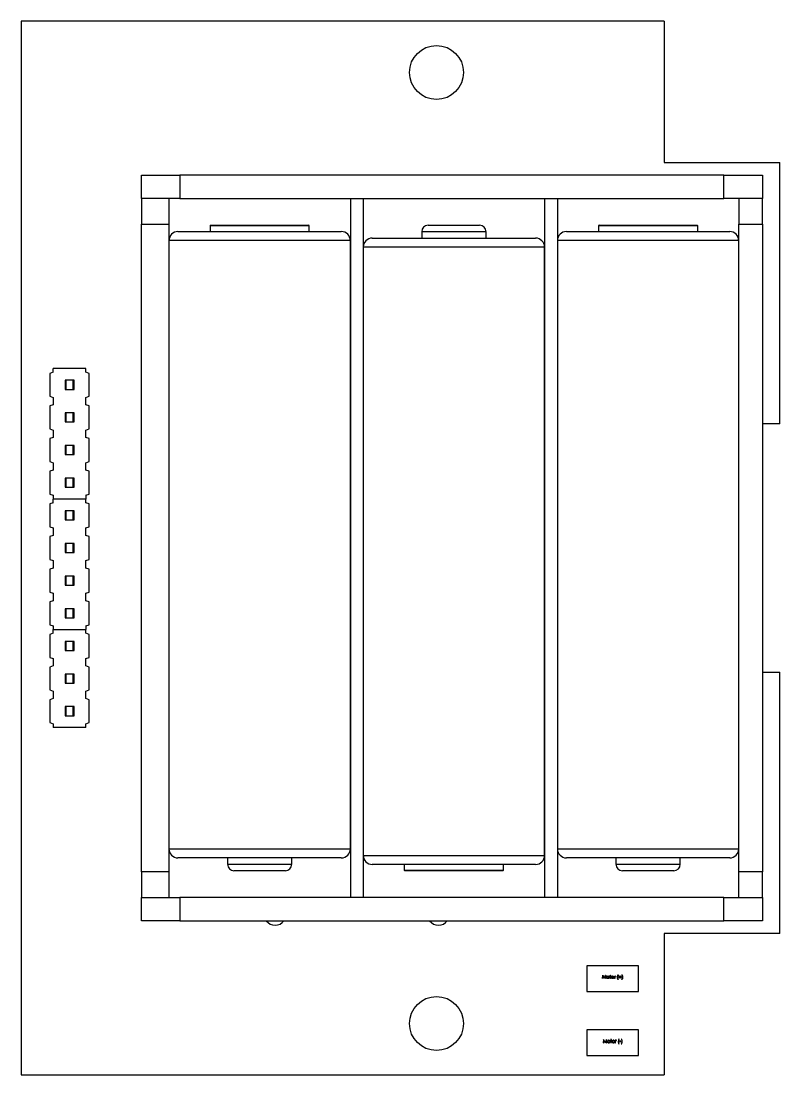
# Model space of a CAD drawing. Header units: millimetres. Extents: x 116 to 323, y 112 to 194.
# Drawn here: x 115.7 to 174.7, y 112.2 to 194.2 of the extents above; entities that cross this region are included whole.
import ezdxf

# ---------------------------------------------------------------- set-up
doc = ezdxf.new("R2010")
doc.units = ezdxf.units.MM

msp = doc.modelspace()

# ---------------------------------------------------------------- linework, layer by layer
at = {"color": 7, "linetype": 'Continuous', "lineweight": 25}
for p, q in [((165.678, 194.181), (115.678, 194.181)), ((115.678, 194.181), (115.678, 112.181)), ((165.678, 194.181), (165.678, 183.181)), ((165.678, 183.181), (174.678, 183.181)), ((174.678, 162.831), (174.678, 183.181)), ((125.028, 180.381), (125.028, 182.181)), ((125.028, 182.181), (128.028, 182.181)), ((128.028, 182.181), (128.028, 180.381)), ((170.328, 182.181), (128.028, 182.181)), ((170.328, 180.381), (170.328, 182.181)), ((170.328, 182.181), (173.328, 182.181)), ((173.328, 182.181), (173.328, 180.381)), ((128.028, 180.381), (125.028, 180.381)), ((125.028, 180.381), (125.028, 178.381)), ((127.178, 180.381), (127.178, 178.381)), ((128.028, 180.381), (170.328, 180.381)), ((141.278, 180.381), (141.278, 125.981)), ((142.278, 180.381), (142.278, 125.981)), ((156.378, 180.381), (156.378, 125.981)), ((157.378, 180.381), (157.378, 125.981)), ((173.328, 180.381), (170.328, 180.381)), ((171.478, 180.381), (171.478, 178.381)), ((173.328, 178.381), (173.328, 180.381)), ((125.028, 127.981), (125.028, 178.381)), ((125.028, 178.381), (127.178, 178.381)), ((127.178, 178.381), (127.178, 127.981)), ((130.368, 178.251), (130.368, 177.801)), ((138.088, 178.251), (130.368, 178.251)), ((130.418, 178.301), (138.038, 178.301)), ((138.088, 177.801), (138.088, 178.251)), ((147.328, 178.301), (147.328, 178.291)), ((147.328, 178.301), (151.328, 178.301)), ((147.328, 178.291), (149.328, 178.291)), ((149.328, 178.291), (151.328, 178.291)), ((151.328, 178.291), (151.328, 178.301)), ((160.568, 178.251), (160.568, 177.801)), ((164.428, 178.251), (160.568, 178.251)), ((160.618, 178.301), (164.428, 178.301)), ((164.428, 178.301), (168.238, 178.301)), ((168.288, 178.251), (164.428, 178.251)), ((168.288, 177.801), (168.288, 178.251)), ((171.478, 127.981), (171.478, 178.381)), ((171.478, 178.381), (173.328, 178.381)), ((173.328, 178.381), (173.328, 127.981)), ((127.878, 177.801), (140.578, 177.801)), ((142.978, 177.291), (149.328, 177.291)), ((146.828, 177.791), (146.828, 177.291)), ((149.328, 177.791), (146.828, 177.791)), ((151.828, 177.791), (149.328, 177.791)), ((149.328, 177.291), (155.678, 177.291)), ((151.828, 177.291), (151.828, 177.791)), ((158.078, 177.801), (164.428, 177.801)), ((164.428, 177.801), (170.778, 177.801)), ((141.278, 177.101), (127.178, 177.101)), ((141.278, 129.771), (141.278, 177.101)), ((142.278, 176.591), (142.278, 129.261)), ((149.328, 176.591), (142.278, 176.591)), ((156.378, 176.591), (149.328, 176.591)), ((156.378, 129.261), (156.378, 176.591)), ((157.378, 177.101), (157.378, 129.771)), ((164.428, 177.101), (157.378, 177.101)), ((171.478, 177.101), (164.428, 177.101)), ((118.178, 166.862), (117.924, 166.77)), ((117.924, 166.77), (117.924, 164.992)), ((118.178, 166.862), (118.178, 167.151)), ((120.718, 167.151), (118.178, 167.151)), ((120.718, 166.862), (120.718, 167.151)), ((120.972, 166.77), (120.718, 166.862)), ((120.972, 164.992), (120.972, 166.77)), ((119.804, 166.236), (119.093, 166.236)), ((119.093, 166.236), (119.093, 165.525)), ((119.194, 165.525), (119.194, 166.236)), ((119.702, 166.236), (119.702, 165.525)), ((119.804, 165.525), (119.804, 166.236)), ((117.924, 164.992), (118.178, 164.899)), ((118.178, 164.899), (118.178, 164.322)), ((119.093, 165.525), (119.804, 165.525)), ((120.718, 164.899), (120.972, 164.992)), ((120.718, 164.322), (120.718, 164.899)), ((118.178, 164.322), (117.924, 164.23)), ((117.924, 164.23), (117.924, 162.452)), ((120.972, 164.23), (120.718, 164.322)), ((120.972, 162.452), (120.972, 164.23)), ((119.804, 163.696), (119.093, 163.696)), ((119.093, 163.696), (119.093, 162.985)), ((119.194, 162.985), (119.194, 163.696)), ((119.702, 163.696), (119.702, 162.985)), ((119.804, 162.985), (119.804, 163.696)), ((117.924, 162.452), (118.178, 162.359)), ((119.093, 162.985), (119.804, 162.985)), ((120.718, 162.359), (120.972, 162.452)), ((174.678, 162.831), (173.328, 162.831)), ((118.178, 161.782), (117.924, 161.69)), ((117.924, 161.69), (117.924, 159.912)), ((118.178, 162.359), (118.178, 161.782)), ((120.718, 161.782), (120.718, 162.359)), ((120.972, 161.69), (120.718, 161.782)), ((120.972, 159.912), (120.972, 161.69)), ((119.804, 161.156), (119.093, 161.156)), ((119.093, 161.156), (119.093, 160.445)), ((119.194, 160.445), (119.194, 161.156)), ((119.702, 161.156), (119.702, 160.445)), ((119.804, 160.445), (119.804, 161.156)), ((117.924, 159.912), (118.178, 159.819)), ((119.093, 160.445), (119.804, 160.445)), ((120.718, 159.819), (120.972, 159.912)), ((118.178, 159.242), (117.924, 159.15)), ((117.924, 159.15), (117.924, 157.372)), ((118.178, 159.819), (118.178, 159.242)), ((120.718, 159.242), (120.718, 159.819)), ((120.972, 159.15), (120.718, 159.242)), ((120.972, 157.372), (120.972, 159.15)), ((119.804, 158.616), (119.093, 158.616)), ((119.093, 158.616), (119.093, 157.905)), ((119.194, 157.905), (119.194, 158.616)), ((119.702, 158.616), (119.702, 157.905)), ((119.804, 157.905), (119.804, 158.616)), ((119.093, 157.905), (119.804, 157.905)), ((117.924, 157.372), (118.178, 157.279)), ((118.178, 156.702), (117.924, 156.61)), ((118.178, 157.279), (118.178, 156.991)), ((120.718, 156.991), (118.178, 156.991)), ((118.178, 156.702), (118.178, 156.991)), ((120.718, 157.279), (120.972, 157.372)), ((120.718, 157.279), (120.718, 156.991)), ((120.718, 156.702), (120.718, 156.991)), ((120.972, 156.61), (120.718, 156.702)), ((117.924, 156.61), (117.924, 154.832)), ((119.804, 156.076), (119.093, 156.076)), ((119.093, 156.076), (119.093, 155.365)), ((119.194, 155.365), (119.194, 156.076)), ((119.702, 156.076), (119.702, 155.365)), ((119.804, 155.365), (119.804, 156.076)), ((120.972, 154.832), (120.972, 156.61)), ((119.093, 155.365), (119.804, 155.365)), ((117.924, 154.832), (118.178, 154.739)), ((118.178, 154.162), (117.924, 154.07)), ((118.178, 154.739), (118.178, 154.162)), ((120.718, 154.739), (120.972, 154.832)), ((120.718, 154.162), (120.718, 154.739)), ((120.972, 154.07), (120.718, 154.162)), ((117.924, 154.07), (117.924, 152.292)), ((119.804, 153.536), (119.093, 153.536)), ((119.093, 153.536), (119.093, 152.825)), ((119.194, 152.825), (119.194, 153.536)), ((119.702, 153.536), (119.702, 152.825)), ((119.804, 152.825), (119.804, 153.536)), ((120.972, 152.292), (120.972, 154.07)), ((119.093, 152.825), (119.804, 152.825)), ((117.924, 152.292), (118.178, 152.199)), ((118.178, 152.199), (118.178, 151.622)), ((120.718, 152.199), (120.972, 152.292)), ((120.718, 151.622), (120.718, 152.199)), ((118.178, 151.622), (117.924, 151.53)), ((117.924, 151.53), (117.924, 149.752)), ((119.804, 150.996), (119.093, 150.996)), ((119.093, 150.996), (119.093, 150.285)), ((119.194, 150.285), (119.194, 150.996)), ((119.702, 150.996), (119.702, 150.285)), ((119.804, 150.285), (119.804, 150.996)), ((120.972, 151.53), (120.718, 151.622)), ((120.972, 149.752), (120.972, 151.53)), ((119.093, 150.285), (119.804, 150.285)), ((117.924, 149.752), (118.178, 149.659)), ((118.178, 149.659), (118.178, 149.082)), ((120.718, 149.659), (120.972, 149.752)), ((120.718, 149.082), (120.718, 149.659)), ((118.178, 149.082), (117.924, 148.99)), ((117.924, 148.99), (117.924, 147.212)), ((119.804, 148.456), (119.093, 148.456)), ((119.093, 148.456), (119.093, 147.745)), ((119.194, 147.745), (119.194, 148.456)), ((119.702, 148.456), (119.702, 147.745)), ((119.804, 147.745), (119.804, 148.456)), ((120.972, 148.99), (120.718, 149.082)), ((120.972, 147.212), (120.972, 148.99)), ((119.093, 147.745), (119.804, 147.745)), ((117.924, 147.212), (118.178, 147.119)), ((118.178, 147.119), (118.178, 146.831)), ((118.178, 146.831), (120.718, 146.831)), ((118.178, 146.542), (118.178, 146.831)), ((120.718, 147.119), (120.972, 147.212)), ((120.718, 147.119), (120.718, 146.831)), ((120.718, 146.542), (120.718, 146.831)), ((118.178, 146.542), (117.924, 146.45)), ((117.924, 146.45), (117.924, 144.672)), ((120.972, 146.45), (120.718, 146.542)), ((120.972, 144.672), (120.972, 146.45)), ((119.804, 145.916), (119.093, 145.916)), ((119.093, 145.916), (119.093, 145.205)), ((119.093, 145.205), (119.804, 145.205)), ((119.194, 145.205), (119.194, 145.916)), ((119.702, 145.916), (119.702, 145.205)), ((119.804, 145.205), (119.804, 145.916)), ((117.924, 144.672), (118.178, 144.579)), ((118.178, 144.579), (118.178, 144.002)), ((120.718, 144.579), (120.972, 144.672)), ((120.718, 144.002), (120.718, 144.579)), ((118.178, 144.002), (117.924, 143.91)), ((117.924, 143.91), (117.924, 142.132)), ((120.972, 143.91), (120.718, 144.002)), ((120.972, 142.132), (120.972, 143.91)), ((173.328, 143.531), (174.678, 143.531)), ((174.678, 123.181), (174.678, 143.531)), ((119.804, 143.376), (119.093, 143.376)), ((119.093, 143.376), (119.093, 142.665)), ((119.194, 142.665), (119.194, 143.376)), ((119.702, 143.376), (119.702, 142.665)), ((119.804, 142.665), (119.804, 143.376)), ((117.924, 142.132), (118.178, 142.039)), ((118.178, 142.039), (118.178, 141.462)), ((119.093, 142.665), (119.804, 142.665)), ((120.718, 142.039), (120.972, 142.132)), ((120.718, 141.462), (120.718, 142.039)), ((118.178, 141.462), (117.924, 141.37)), ((117.924, 141.37), (117.924, 139.592)), ((120.972, 141.37), (120.718, 141.462)), ((120.972, 139.592), (120.972, 141.37)), ((119.804, 140.836), (119.093, 140.836)), ((119.093, 140.836), (119.093, 140.125)), ((119.194, 140.125), (119.194, 140.836)), ((119.702, 140.836), (119.702, 140.125)), ((119.804, 140.125), (119.804, 140.836)), ((117.924, 139.592), (118.178, 139.499)), ((118.178, 139.499), (118.178, 139.211)), ((119.093, 140.125), (119.804, 140.125)), ((120.718, 139.499), (120.972, 139.592)), ((120.718, 139.211), (120.718, 139.499)), ((120.718, 139.211), (118.178, 139.211)), ((127.178, 129.771), (133.78, 129.771)), ((133.78, 129.771), (141.278, 129.771)), ((157.378, 129.771), (171.478, 129.771)), ((133.824, 129.071), (127.878, 129.071)), ((131.728, 129.071), (131.728, 128.571)), ((140.578, 129.071), (133.824, 129.071)), ((136.728, 128.571), (136.728, 129.071)), ((142.278, 129.261), (156.378, 129.261)), ((170.778, 129.071), (158.078, 129.071)), ((161.928, 129.071), (161.928, 128.571)), ((166.928, 128.571), (166.928, 129.071)), ((127.178, 127.981), (125.028, 127.981)), ((125.028, 127.981), (125.028, 125.981)), ((127.178, 127.981), (127.178, 125.981)), ((131.728, 128.571), (134.069, 128.571)), ((132.228, 128.071), (132.228, 128.061)), ((134.101, 128.071), (132.228, 128.071)), ((136.228, 128.061), (132.228, 128.061)), ((134.069, 128.571), (136.728, 128.571)), ((136.228, 128.071), (134.101, 128.071)), ((136.228, 128.061), (136.228, 128.071)), ((155.678, 128.561), (142.978, 128.561)), ((145.468, 128.561), (145.468, 128.111)), ((145.468, 128.111), (153.188, 128.111)), ((153.138, 128.061), (145.518, 128.061)), ((153.188, 128.111), (153.188, 128.561)), ((161.928, 128.571), (166.928, 128.571)), ((162.428, 128.071), (162.428, 128.061)), ((166.428, 128.071), (162.428, 128.071)), ((166.428, 128.061), (162.428, 128.061)), ((166.428, 128.061), (166.428, 128.071)), ((173.328, 127.981), (171.478, 127.981)), ((171.478, 125.981), (171.478, 127.981)), ((173.328, 125.981), (173.328, 127.981)), ((125.028, 124.181), (125.028, 125.981)), ((125.028, 125.981), (128.028, 125.981)), ((128.028, 125.981), (128.028, 124.181)), ((170.328, 125.981), (128.028, 125.981)), ((170.328, 124.181), (170.328, 125.981)), ((170.328, 125.981), (173.328, 125.981)), ((173.328, 125.981), (173.328, 124.181)), ((128.028, 124.181), (125.028, 124.181)), ((128.028, 124.181), (170.328, 124.181)), ((173.328, 124.181), (170.328, 124.181)), ((174.678, 123.181), (165.678, 123.181)), ((165.678, 123.181), (165.678, 112.181)), ((159.678, 120.681), (159.678, 118.681)), ((163.678, 120.681), (159.678, 120.681)), ((163.678, 118.681), (163.678, 120.681)), ((160.873, 119.681), (160.908, 119.945)), ((160.922, 119.872), (160.897, 119.681)), ((160.908, 119.945), (160.911, 119.945)), ((160.911, 119.945), (161.02, 119.728)), ((161.018, 119.681), (160.922, 119.872)), ((161.02, 119.728), (161.129, 119.945)), ((161.119, 119.871), (161.023, 119.681)), ((161.144, 119.681), (161.119, 119.871)), ((161.129, 119.945), (161.133, 119.945)), ((161.133, 119.945), (161.168, 119.681)), ((161.446, 119.85), (161.446, 119.874)), ((161.446, 119.874), (161.48, 119.874)), ((161.48, 119.85), (161.446, 119.85)), ((161.48, 119.874), (161.48, 119.952)), ((161.48, 119.952), (161.504, 119.952)), ((161.48, 119.681), (161.48, 119.85)), ((161.504, 119.952), (161.504, 119.874)), ((161.504, 119.874), (161.538, 119.874)), ((161.538, 119.85), (161.504, 119.85)), ((161.504, 119.85), (161.504, 119.681)), ((161.538, 119.874), (161.538, 119.85)), ((161.816, 119.874), (161.84, 119.874)), ((161.816, 119.681), (161.816, 119.874)), ((161.84, 119.874), (161.84, 119.846)), ((161.84, 119.746), (161.84, 119.681)), ((161.907, 119.871), (161.894, 119.85)), ((162.084, 119.956), (162.114, 119.956)), ((162.165, 119.823), (162.243, 119.823)), ((162.165, 119.8), (162.165, 119.823)), ((162.243, 119.8), (162.165, 119.8)), ((162.243, 119.823), (162.243, 119.901)), ((162.243, 119.901), (162.267, 119.901)), ((162.243, 119.722), (162.243, 119.8)), ((162.267, 119.722), (162.243, 119.722)), ((162.267, 119.901), (162.267, 119.823)), ((162.267, 119.823), (162.345, 119.823)), ((162.345, 119.8), (162.267, 119.8)), ((162.267, 119.8), (162.267, 119.722)), ((162.345, 119.823), (162.345, 119.8)), ((162.392, 119.956), (162.416, 119.956)), ((160.897, 119.681), (160.873, 119.681)), ((161.023, 119.681), (161.018, 119.681)), ((161.168, 119.681), (161.144, 119.681)), ((161.504, 119.681), (161.48, 119.681)), ((161.84, 119.681), (161.816, 119.681)), ((162.108, 119.606), (162.084, 119.606)), ((162.416, 119.606), (162.386, 119.606)), ((159.678, 118.681), (163.678, 118.681)), ((163.678, 115.681), (159.678, 115.681)), ((159.678, 115.681), (159.678, 113.681)), ((163.678, 113.681), (163.678, 115.681)), ((160.969, 114.945), (160.934, 114.681)), ((160.958, 114.681), (160.983, 114.872)), ((160.972, 114.945), (160.969, 114.945)), ((161.081, 114.728), (160.972, 114.945)), ((160.983, 114.872), (161.079, 114.681)), ((161.19, 114.945), (161.081, 114.728)), ((161.084, 114.681), (161.18, 114.871)), ((161.18, 114.871), (161.205, 114.681)), ((161.194, 114.945), (161.19, 114.945)), ((161.229, 114.681), (161.194, 114.945)), ((161.541, 114.874), (161.507, 114.874)), ((161.507, 114.874), (161.507, 114.85)), ((161.507, 114.85), (161.541, 114.85)), ((161.565, 114.952), (161.541, 114.952)), ((161.541, 114.952), (161.541, 114.874)), ((161.541, 114.85), (161.541, 114.681)), ((161.565, 114.874), (161.565, 114.952)), ((161.599, 114.874), (161.565, 114.874)), ((161.565, 114.681), (161.565, 114.85)), ((161.565, 114.85), (161.599, 114.85)), ((161.599, 114.85), (161.599, 114.874)), ((161.901, 114.874), (161.877, 114.874)), ((161.877, 114.874), (161.877, 114.681)), ((161.901, 114.846), (161.901, 114.874)), ((161.955, 114.85), (161.968, 114.871)), ((162.175, 114.956), (162.145, 114.956)), ((162.379, 114.956), (162.355, 114.956)), ((160.934, 114.681), (160.958, 114.681)), ((161.079, 114.681), (161.084, 114.681)), ((161.205, 114.681), (161.229, 114.681)), ((161.541, 114.681), (161.565, 114.681)), ((161.877, 114.681), (161.901, 114.681)), ((161.901, 114.681), (161.901, 114.746)), ((162.145, 114.606), (162.169, 114.606)), ((162.318, 114.796), (162.216, 114.796)), ((162.216, 114.796), (162.216, 114.769)), ((162.216, 114.769), (162.318, 114.769)), ((162.318, 114.769), (162.318, 114.796)), ((162.348, 114.606), (162.379, 114.606)), ((159.678, 113.681), (163.678, 113.681)), ((115.678, 112.181), (165.678, 112.181))]:
    msp.add_line(p, q, dxfattribs=at)
for centre in [(147.978, 190.181), (147.978, 116.181)]:
    msp.add_circle(centre, 2.1, dxfattribs=at)
for centre, radius, start, end in [((130.418, 178.251), 0.05, 90, 180), ((138.038, 178.251), 0.05, 0, 90), ((147.328, 177.791), 0.5, 90, 180), ((151.328, 177.791), 0.5, 0, 90), ((160.618, 178.251), 0.05, 90, 180), ((168.238, 178.251), 0.05, 0, 90), ((127.878, 177.101), 0.7, 90, 180), ((140.578, 177.101), 0.7, 0, 90), ((142.978, 176.591), 0.7, 90, 180), ((155.678, 176.591), 0.7, 0, 90), ((158.078, 177.101), 0.7, 90, 180), ((170.778, 177.101), 0.7, 0, 90), ((127.878, 129.771), 0.7, 180, 270), ((140.578, 129.771), 0.7, 270, 0), ((158.078, 129.771), 0.7, 180, 270), ((170.778, 129.771), 0.7, 270, 0), ((142.978, 129.261), 0.7, 180, 270), ((155.678, 129.261), 0.7, 270, 0), ((132.228, 128.571), 0.5, 180, 270), ((136.228, 128.571), 0.5, 270, 0), ((145.518, 128.111), 0.05, 180, 270), ((153.138, 128.111), 0.05, 270, 0), ((162.428, 128.571), 0.5, 180, 270), ((166.428, 128.571), 0.5, 270, 0), ((135.428, 124.681), 0.85, 216.03188, 323.96812), ((148.128, 124.681), 0.85, 216.03188, 323.96812)]:
    msp.add_arc(centre, radius, start, end, dxfattribs=at)
for points, knots in [([(161.209, 119.777), (161.21, 119.791), (161.213, 119.817), (161.228, 119.837), (161.235, 119.846)], [0, 0, 0, 0, 0.559297, 1, 1, 1, 1]), ([(161.309, 119.677), (161.294, 119.679), (161.264, 119.682), (161.232, 119.709), (161.212, 119.742), (161.21, 119.765), (161.209, 119.777)], [0, 0, 0, 0, 0.279776, 0.559179, 0.779592, 1, 1, 1, 1]), ([(161.309, 119.854), (161.297, 119.852), (161.275, 119.85), (161.25, 119.829), (161.235, 119.803), (161.233, 119.786), (161.232, 119.777)], [0, 0, 0, 0, 0.279489, 0.559266, 0.779563, 1, 1, 1, 1]), ([(161.232, 119.777), (161.234, 119.766), (161.237, 119.743), (161.257, 119.718), (161.282, 119.704), (161.3, 119.702), (161.309, 119.701)], [0, 0, 0, 0, 0.279618, 0.559167, 0.779512, 1, 1, 1, 1]), ([(161.235, 119.846), (161.247, 119.856), (161.268, 119.874), (161.296, 119.877), (161.309, 119.878)], [0, 0, 0, 0, 0.5588803, 1, 1, 1, 1]), ([(161.309, 119.878), (161.325, 119.876), (161.353, 119.873), (161.373, 119.854), (161.382, 119.846)], [0, 0, 0, 0, 0.559182, 1, 1, 1, 1]), ([(161.385, 119.777), (161.384, 119.788), (161.381, 119.811), (161.36, 119.836), (161.335, 119.851), (161.318, 119.853), (161.309, 119.854)], [0, 0, 0, 0, 0.279589, 0.559385, 0.779646, 1, 1, 1, 1]), ([(161.309, 119.701), (161.32, 119.702), (161.342, 119.705), (161.368, 119.725), (161.382, 119.75), (161.384, 119.768), (161.385, 119.777)], [0, 0, 0, 0, 0.279745, 0.559113, 0.779606, 1, 1, 1, 1]), ([(161.409, 119.777), (161.407, 119.762), (161.403, 119.733), (161.377, 119.7), (161.344, 119.68), (161.32, 119.678), (161.309, 119.677)], [0, 0, 0, 0, 0.279521, 0.559381, 0.779507, 1, 1, 1, 1]), ([(161.382, 119.846), (161.391, 119.834), (161.406, 119.814), (161.408, 119.788), (161.409, 119.777)], [0, 0, 0, 0, 0.559216, 1, 1, 1, 1]), ([(161.575, 119.777), (161.576, 119.791), (161.579, 119.817), (161.595, 119.837), (161.601, 119.846)], [0, 0, 0, 0, 0.559297, 1, 1, 1, 1]), ([(161.675, 119.677), (161.66, 119.679), (161.631, 119.682), (161.598, 119.709), (161.578, 119.742), (161.576, 119.765), (161.575, 119.777)], [0, 0, 0, 0, 0.279776, 0.559179, 0.779592, 1, 1, 1, 1]), ([(161.675, 119.854), (161.664, 119.852), (161.641, 119.85), (161.616, 119.829), (161.601, 119.803), (161.6, 119.786), (161.599, 119.777)], [0, 0, 0, 0, 0.279489, 0.559266, 0.779563, 1, 1, 1, 1]), ([(161.599, 119.777), (161.6, 119.766), (161.603, 119.743), (161.623, 119.718), (161.649, 119.704), (161.666, 119.702), (161.675, 119.701)], [0, 0, 0, 0, 0.279618, 0.559167, 0.779512, 1, 1, 1, 1]), ([(161.601, 119.846), (161.613, 119.856), (161.635, 119.874), (161.663, 119.877), (161.675, 119.878)], [0, 0, 0, 0, 0.55888, 1, 1, 1, 1]), ([(161.675, 119.878), (161.691, 119.876), (161.719, 119.873), (161.74, 119.854), (161.749, 119.846)], [0, 0, 0, 0, 0.559182, 1, 1, 1, 1]), ([(161.751, 119.777), (161.75, 119.788), (161.747, 119.811), (161.727, 119.836), (161.702, 119.851), (161.684, 119.853), (161.675, 119.854)], [0, 0, 0, 0, 0.279589, 0.559385, 0.779646, 1, 1, 1, 1]), ([(161.675, 119.701), (161.686, 119.702), (161.709, 119.705), (161.734, 119.725), (161.749, 119.75), (161.751, 119.768), (161.751, 119.777)], [0, 0, 0, 0, 0.279745, 0.559113, 0.779606, 1, 1, 1, 1]), ([(161.775, 119.777), (161.773, 119.762), (161.77, 119.733), (161.743, 119.7), (161.71, 119.68), (161.687, 119.678), (161.675, 119.677)], [0, 0, 0, 0, 0.279521, 0.559381, 0.779507, 1, 1, 1, 1]), ([(161.749, 119.846), (161.757, 119.834), (161.772, 119.814), (161.774, 119.788), (161.775, 119.777)], [0, 0, 0, 0, 0.559216, 1, 1, 1, 1]), ([(161.84, 119.846), (161.846, 119.855), (161.855, 119.868), (161.874, 119.876), (161.882, 119.877), (161.887, 119.878)], [0, 0, 0, 0, 0.558841, 0.779474, 1, 1, 1, 1]), ([(161.844, 119.812), (161.842, 119.8), (161.839, 119.778), (161.84, 119.756), (161.84, 119.746)], [0, 0, 0, 0, 0.559637, 1, 1, 1, 1]), ([(161.882, 119.854), (161.877, 119.853), (161.865, 119.85), (161.851, 119.835), (161.847, 119.821), (161.844, 119.812)], [0, 0, 0, 0, 0.278435, 0.558783, 1, 1, 1, 1]), ([(161.894, 119.85), (161.892, 119.851), (161.888, 119.853), (161.884, 119.854), (161.882, 119.854)], [0, 0, 0, 0, 0.560396, 1, 1, 1, 1]), ([(161.887, 119.878), (161.891, 119.877), (161.898, 119.876), (161.905, 119.873), (161.907, 119.871)], [0, 0, 0, 0, 0.559243, 1, 1, 1, 1]), ([(162.053, 119.77), (162.055, 119.806), (162.057, 119.869), (162.076, 119.929), (162.084, 119.956)], [0, 0, 0, 0, 0.55999, 1, 1, 1, 1]), ([(162.084, 119.606), (162.077, 119.624), (162.066, 119.654), (162.058, 119.697), (162.054, 119.733), (162.054, 119.758), (162.053, 119.77)], [0, 0, 0, 0, 0.339761, 0.559827, 0.779912, 1, 1, 1, 1]), ([(162.114, 119.956), (162.106, 119.936), (162.093, 119.903), (162.084, 119.856), (162.078, 119.815), (162.077, 119.787), (162.077, 119.774)], [0, 0, 0, 0, 0.339752, 0.559826, 0.779915, 1, 1, 1, 1]), ([(162.077, 119.774), (162.078, 119.741), (162.081, 119.684), (162.099, 119.63), (162.108, 119.606)], [0, 0, 0, 0, 0.560054, 1, 1, 1, 1]), ([(162.386, 119.606), (162.394, 119.626), (162.407, 119.658), (162.417, 119.706), (162.422, 119.747), (162.423, 119.774), (162.423, 119.788)], [0, 0, 0, 0, 0.339726, 0.559815, 0.779911, 1, 1, 1, 1]), ([(162.423, 119.788), (162.422, 119.82), (162.419, 119.878), (162.401, 119.932), (162.392, 119.956)], [0, 0, 0, 0, 0.560054, 1, 1, 1, 1]), ([(162.416, 119.956), (162.423, 119.938), (162.434, 119.908), (162.442, 119.865), (162.446, 119.828), (162.447, 119.804), (162.447, 119.791)], [0, 0, 0, 0, 0.33973, 0.559811, 0.779905, 1, 1, 1, 1]), ([(162.447, 119.791), (162.445, 119.756), (162.443, 119.693), (162.424, 119.633), (162.416, 119.606)], [0, 0, 0, 0, 0.559987, 1, 1, 1, 1]), ([(161.296, 114.846), (161.288, 114.834), (161.272, 114.814), (161.271, 114.788), (161.27, 114.777)], [0, 0, 0, 0, 0.559244, 1, 1, 1, 1]), ([(161.293, 114.777), (161.295, 114.788), (161.297, 114.811), (161.318, 114.836), (161.343, 114.851), (161.361, 114.853), (161.37, 114.854)], [0, 0, 0, 0, 0.279588, 0.559369, 0.779643, 1, 1, 1, 1]), ([(161.37, 114.878), (161.354, 114.876), (161.326, 114.873), (161.305, 114.854), (161.296, 114.846)], [0, 0, 0, 0, 0.559228, 1, 1, 1, 1]), ([(161.443, 114.846), (161.431, 114.856), (161.41, 114.874), (161.382, 114.877), (161.37, 114.878)], [0, 0, 0, 0, 0.558872, 1, 1, 1, 1]), ([(161.37, 114.854), (161.381, 114.852), (161.404, 114.85), (161.428, 114.829), (161.444, 114.803), (161.445, 114.786), (161.446, 114.777)], [0, 0, 0, 0, 0.279461, 0.559302, 0.779578, 1, 1, 1, 1]), ([(161.47, 114.777), (161.468, 114.791), (161.466, 114.817), (161.45, 114.837), (161.443, 114.846)], [0, 0, 0, 0, 0.55931, 1, 1, 1, 1]), ([(161.663, 114.846), (161.654, 114.834), (161.639, 114.814), (161.637, 114.788), (161.636, 114.777)], [0, 0, 0, 0, 0.559244, 1, 1, 1, 1]), ([(161.66, 114.777), (161.661, 114.788), (161.664, 114.811), (161.685, 114.836), (161.709, 114.851), (161.727, 114.853), (161.736, 114.854)], [0, 0, 0, 0, 0.279588, 0.559369, 0.779643, 1, 1, 1, 1]), ([(161.736, 114.878), (161.72, 114.876), (161.692, 114.873), (161.672, 114.854), (161.663, 114.846)], [0, 0, 0, 0, 0.559228, 1, 1, 1, 1]), ([(161.81, 114.846), (161.798, 114.856), (161.776, 114.874), (161.749, 114.877), (161.736, 114.878)], [0, 0, 0, 0, 0.558872, 1, 1, 1, 1]), ([(161.736, 114.854), (161.747, 114.852), (161.77, 114.85), (161.795, 114.829), (161.81, 114.803), (161.812, 114.786), (161.812, 114.777)], [0, 0, 0, 0, 0.279461, 0.559302, 0.779578, 1, 1, 1, 1]), ([(161.836, 114.777), (161.835, 114.791), (161.832, 114.817), (161.817, 114.837), (161.81, 114.846)], [0, 0, 0, 0, 0.5593102, 1, 1, 1, 1]), ([(161.948, 114.878), (161.942, 114.877), (161.931, 114.876), (161.914, 114.865), (161.906, 114.853), (161.901, 114.846)], [0, 0, 0, 0, 0.279687, 0.559701, 1, 1, 1, 1]), ([(161.901, 114.746), (161.901, 114.758), (161.9, 114.781), (161.904, 114.803), (161.905, 114.812)], [0, 0, 0, 0, 0.5603017, 1, 1, 1, 1]), ([(161.905, 114.812), (161.909, 114.823), (161.914, 114.838), (161.93, 114.852), (161.939, 114.853), (161.943, 114.854)], [0, 0, 0, 0, 0.558914, 0.77995, 1, 1, 1, 1]), ([(161.943, 114.854), (161.946, 114.854), (161.95, 114.853), (161.954, 114.851), (161.955, 114.85)], [0, 0, 0, 0, 0.559143, 1, 1, 1, 1]), ([(161.968, 114.871), (161.965, 114.873), (161.958, 114.877), (161.951, 114.877), (161.948, 114.878)], [0, 0, 0, 0, 0.560132, 1, 1, 1, 1]), ([(162.145, 114.956), (162.135, 114.922), (162.117, 114.861), (162.115, 114.798), (162.114, 114.77)], [0, 0, 0, 0, 0.55972, 1, 1, 1, 1]), ([(162.138, 114.774), (162.139, 114.795), (162.14, 114.83), (162.149, 114.878), (162.159, 114.918), (162.17, 114.943), (162.175, 114.956)], [0, 0, 0, 0, 0.33996, 0.560015, 0.780041, 1, 1, 1, 1]), ([(162.355, 114.956), (162.365, 114.925), (162.383, 114.871), (162.385, 114.813), (162.386, 114.788)], [0, 0, 0, 0, 0.559595, 1, 1, 1, 1]), ([(162.409, 114.791), (162.409, 114.81), (162.408, 114.842), (162.401, 114.885), (162.393, 114.921), (162.383, 114.944), (162.379, 114.956)], [0, 0, 0, 0, 0.339988, 0.560032, 0.780047, 1, 1, 1, 1]), ([(161.27, 114.777), (161.272, 114.762), (161.275, 114.733), (161.302, 114.7), (161.335, 114.68), (161.358, 114.678), (161.37, 114.677)], [0, 0, 0, 0, 0.279517, 0.559375, 0.779505, 1, 1, 1, 1]), ([(161.37, 114.701), (161.359, 114.702), (161.336, 114.705), (161.311, 114.725), (161.296, 114.75), (161.294, 114.768), (161.293, 114.777)], [0, 0, 0, 0, 0.2797663, 0.5591653, 0.7796144, 1, 1, 1, 1]), ([(161.37, 114.677), (161.385, 114.679), (161.414, 114.682), (161.447, 114.709), (161.467, 114.742), (161.469, 114.765), (161.47, 114.777)], [0, 0, 0, 0, 0.279757, 0.5591931, 0.7795982, 1, 1, 1, 1]), ([(161.446, 114.777), (161.445, 114.766), (161.442, 114.743), (161.422, 114.718), (161.396, 114.704), (161.379, 114.702), (161.37, 114.701)], [0, 0, 0, 0, 0.279588, 0.559161, 0.779534, 1, 1, 1, 1]), ([(161.636, 114.777), (161.638, 114.762), (161.642, 114.733), (161.668, 114.7), (161.701, 114.68), (161.725, 114.678), (161.736, 114.677)], [0, 0, 0, 0, 0.2795171, 0.559375, 0.7795047, 1, 1, 1, 1]), ([(161.736, 114.701), (161.725, 114.702), (161.702, 114.705), (161.677, 114.725), (161.662, 114.75), (161.661, 114.768), (161.66, 114.777)], [0, 0, 0, 0, 0.2797663, 0.5591653, 0.7796144, 1, 1, 1, 1]), ([(161.736, 114.677), (161.751, 114.679), (161.781, 114.682), (161.813, 114.709), (161.833, 114.742), (161.835, 114.765), (161.836, 114.777)], [0, 0, 0, 0, 0.279757, 0.559193, 0.779598, 1, 1, 1, 1]), ([(161.812, 114.777), (161.811, 114.766), (161.808, 114.743), (161.788, 114.718), (161.762, 114.704), (161.745, 114.702), (161.736, 114.701)], [0, 0, 0, 0, 0.279588, 0.559161, 0.779534, 1, 1, 1, 1]), ([(162.114, 114.77), (162.115, 114.751), (162.116, 114.72), (162.123, 114.677), (162.131, 114.641), (162.14, 114.618), (162.145, 114.606)], [0, 0, 0, 0, 0.339979, 0.560027, 0.780047, 1, 1, 1, 1]), ([(162.169, 114.606), (162.159, 114.637), (162.141, 114.691), (162.139, 114.748), (162.138, 114.774)], [0, 0, 0, 0, 0.55959, 1, 1, 1, 1]), ([(162.386, 114.788), (162.385, 114.767), (162.384, 114.732), (162.375, 114.684), (162.365, 114.644), (162.354, 114.619), (162.348, 114.606)], [0, 0, 0, 0, 0.339965, 0.560012, 0.780039, 1, 1, 1, 1]), ([(162.379, 114.606), (162.389, 114.64), (162.407, 114.701), (162.409, 114.764), (162.409, 114.791)], [0, 0, 0, 0, 0.559733, 1, 1, 1, 1])]:
    msp.add_open_spline(points, degree=3, knots=knots, dxfattribs=at)

doc.saveas('drawing.dxf')
